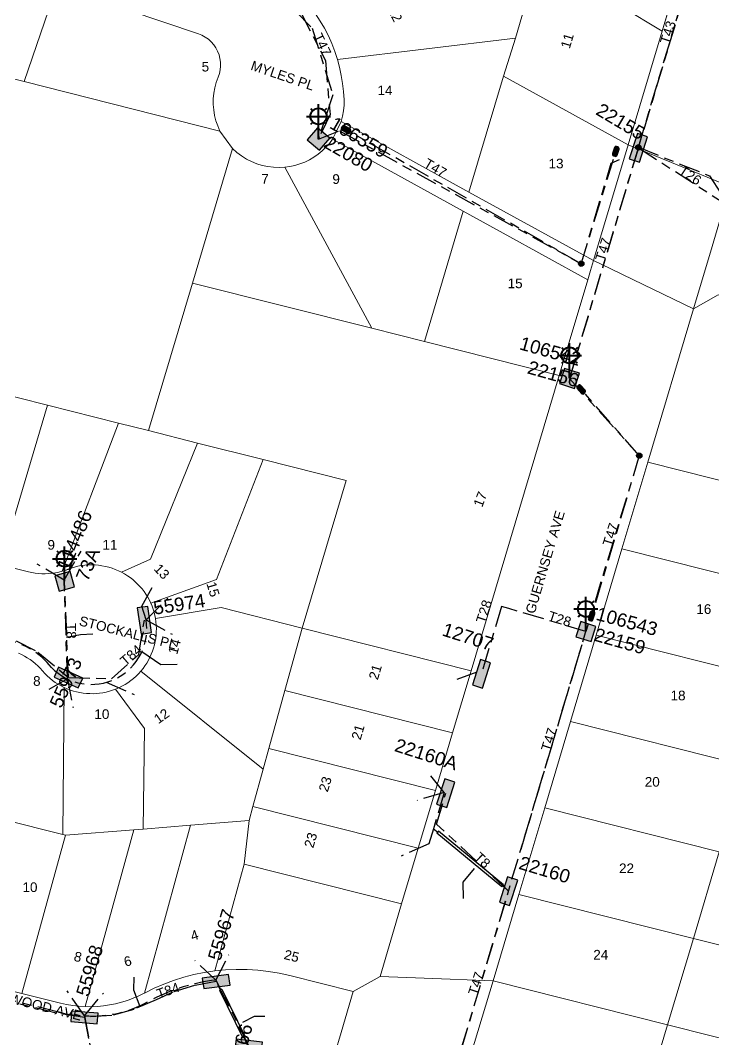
# Model space of a CAD drawing. Header units: metres. Extents: x 300457 to 302353, y 6232868 to 6234686.
# Drawn here: x 301853.6 to 301982.8, y 6233317.2 to 6233507.1 of the extents above; entities that cross this region are included whole.
import ezdxf
from ezdxf.enums import TextEntityAlignment as Align

# ---------------------------------------------------------------- set-up
doc = ezdxf.new("R2010")
doc.units = ezdxf.units.M
doc.linetypes.add('Cable Exist UG', pattern=[8.2, 4, -1.2, 1.8, -1.2])
doc.layers.get('0').update_dxf_attribs({"color": 6})
for name, color, linetype, lineweight in [('Cadastre Buildings_SP_EXT', 9, 'Continuous', 5), ('Cadastre Land Parcels_SP_EXT', 9, 'Continuous', 5), ('Cadastre Roads_SP_EXT', 9, 'Continuous', 5)]:
    doc.layers.add(name, color=color, linetype=linetype, lineweight=lineweight)
for name, color, linetype in [('Duct_SP_EXT', 7, 'Continuous'), ('Equip_SL_EXT', 7, 'Continuous'), ('Equip_SP_SL_EXT', 7, 'Continuous'), ('Mains_LV_EXT', 7, 'Continuous'), ('Mains_SL_EXT', 7, 'Continuous'), ('SupportsUG_SP_LV_EXT', 7, 'Continuous'), ('SupportsUG_SP_LV_SL_EXT', 7, 'Continuous'), ('Trench_SP_EXT', 7, 'Continuous')]:
    doc.layers.add(name, color=color, linetype=linetype)
doc.styles.add('COLUMN_LABEL', font='arial.ttf')
doc.styles.add('iecARIAL', font='arial.ttf', dxfattribs={"height": 2})
doc.styles.add('POLE_LABEL', font='arial.ttf')
doc.styles.get("Standard").update_dxf_attribs({"font": 'arial.ttf'})

# ---------------------------------------------------------------- blocks, each defined once
blk = doc.blocks.new('COLUMN_EXT')
blk.add_hatch(color=256).paths.add_polyline_path([(-1.49, 1.48), (-1.49, -1.49), (1.48, -1.49), (1.48, 1.48)])
blk.add_lwpolyline([(-1.49, -1.49), (1.48, -1.49), (1.48, 1.48), (-1.49, 1.48)], close=True)
for tag, height, style, flags, p in [('ASSET_NUM', 2.5, 'COLUMN_LABEL', 8, (2, 2)), ('STRUCTURE_PLANT_NUMBER', 0.2, 'POLE_LABEL', 9, (1.81, 0.03)), ('STREET_CODE', 0.2, 'COLUMN_LABEL', 9, (1.81, -0.2))]:
    blk.add_attdef(tag, text='', height=height, dxfattribs=dict(style=style, flags=flags)).set_placement(p, align=Align.MIDDLE_LEFT)
at = {"flags": 9}
for tag, p in [('COLUMN_TYPE', (1.81, -0.4)), ('OWNED_BY', (1.81, -0.6)), ('STATE', (1.81, -0.8)), ('USAGE', (1.81, -1)), ('STREETNAME', (1.81, -1.6)), ('SUBURB', (1.81, -1.8)), ('LEGEND', (1.81, -1.2)), ('LOCATION', (1.81, -1.4)), ('NOTES', (1.81, -2))]:
    blk.add_attdef(tag, text='', height=0.2, dxfattribs=at).set_placement(p, align=Align.MIDDLE_LEFT)
at = {"flags": 1}
blk.add_attdef('Z', (1.81, -2.35), '', height=0.2, dxfattribs=at)
blk = doc.blocks.new('PILLAR_EXT')
blk.add_hatch(color=256).paths.add_polyline_path([(-2.475, 0.99), (-2.475, -0.99), (2.475, -0.99), (2.475, 0.99)])
blk.add_lwpolyline([(-2.475, -0.99), (2.475, -0.99), (2.475, 0.99), (-2.475, 0.99)], close=True)
at = {"style": 'iecARIAL', "flags": 8}
blk.add_attdef('ASSET_NUM', (1.5, 3.5), '', height=2.5, dxfattribs=at)
for tag, p, flags in [('OWNED_BY', (0, -0.2), 9), ('STATE', (0, -0.4), 9), ('SUPPORT_TYPE', (0, -0.6), 9), ('STREETNAME', (0, -1.8), 9), ('SUBURB', (0, -2), 1), ('USAGE', (0, -0.8), 9), ('LEGEND', (0, -1), 9), ('LOCATION', (0, -1.2), 9), ('NOTES', (0, -1.4), 9), ('PARENT', (0, -1.6), 9)]:
    blk.add_attdef(tag, p, '', height=0.2, dxfattribs=dict(flags=flags))
blk = doc.blocks.new('SL_LANTERN_EXT')
at = {"lineweight": 40}
for p, q in [((0, 1.97), (0, 6.47)), ((-2.25, 4.22), (2.25, 4.22)), ((-1.46, 5.68), (-1.06, 5.28)), ((1.46, 5.68), (1.06, 5.28)), ((-1.46, 2.76), (-1.06, 3.16)), ((0, 0), (0, 2.72)), ((1.46, 2.76), (1.06, 3.16))]:
    blk.add_line(p, q, dxfattribs=at)
blk.add_circle((0, 4.22), 1.5, dxfattribs=at)
at = {"style": 'iecARIAL', "flags": 8}
blk.add_attdef('ASSET_NUM', (1.5, 1.5), '', height=2.5, dxfattribs=at)
for tag, p, height, flags in [('OPERATING_VOLTAGE', (0.98, -1.65), 0.2, 9), ('ORIENTATION', (0.98, -1.85), 0.2, 9), ('OWNED_BY', (0.98, -2.05), 0.2, 9), ('CONSTRUCTED_VOLTAGE', (0.98, -0.65), 0.2, 9), ('CONTROL_TYPE', (0.98, -0.85), 0.2, 9), ('LANTERN_PURPOSE', (0.98, -1.05), 0.2, 9), ('LANTERN_TYPE', (0.98, -1.25), 0.2, 9), ('NO_PHASES', (0.98, -1.45), 0.2, 9), ('LNUMBER', (2.18, -3.25), 2.5, 8), ('STATE', (0.98, -2.25), 0.2, 9), ('USAGE', (0.98, -2.45), 0.2, 9), ('CEXIST', (0.98, -2.65), 0.2, 9), ('CNEW', (0.98, -2.85), 0.2, 9), ('CNUMBER', (0.98, -3.05), 0.2, 9), ('CREMOVE', (0.98, -3.25), 0.2, 9), ('CREPLACE', (0.98, -3.45), 0.2, 9), ('LKINGHEIGHT', (0.98, -3.65), 0.2, 9), ('LBRACKET', (0.98, -3.85), 0.2, 9), ('LBRACKETVOCAB', (0.98, -4.05), 0.2, 9), ('LCATEGORY', (0.98, -4.25), 0.2, 9), ('LCHARGE1', (0.98, -4.45), 0.2, 9), ('LCHARGE1PERCENT', (0.98, -4.65), 0.2, 9), ('LCHARGE2', (0.98, -4.85), 0.2, 9), ('LCHARGE2PERCENT', (0.98, -5.05), 0.2, 9), ('LCHARGE3', (0.98, -5.25), 0.2, 9), ('LCHARGE3PERCENT', (0.98, -5.45), 0.2, 9), ('LEXIST', (0.98, -5.65), 0.2, 9), ('LLAMP', (0.98, -5.85), 0.2, 9), ('LLAMPVOCAB', (0.98, -6.05), 0.2, 9), ('LMAST', (0.98, -6.25), 0.2, 9), ('LMASTVOCAB', (0.98, -6.45), 0.2, 9), ('LNEW', (0.98, -6.65), 0.2, 9), ('LANTNUMBER', (0.98, -6.85), 0.2, 9), ('LOUTREACH', (0.98, -7.25), 0.2, 9), ('LOUTREACHVOCAB', (0.98, -7.45), 0.2, 9), ('LRATECODE', (0.98, -7.65), 0.2, 9), ('STREETNAME', (0.98, -9.25), 0.2, 9), ('SUBURB', (0.98, -9.45), 0.2, 1), ('LREMOVE', (0.98, -7.85), 0.2, 9), ('LREPLACE', (0.98, -8.05), 0.2, 9), ('LTYPE', (0.98, -8.25), 0.2, 9), ('LTYPEVOCAB', (0.98, -8.45), 0.2, 9), ('LEGEND', (0.98, -8.65), 0.2, 9), ('LOCATION', (0.98, -8.85), 0.2, 9), ('NOTES', (0.98, -9.05), 0.2, 9)]:
    blk.add_attdef(tag, p, '', height=height, dxfattribs=dict(flags=flags))
blk = doc.blocks.new('SL_STJ_EXT')
h = blk.add_hatch(color=256)
edge = h.paths.add_edge_path()
edge.add_ellipse((-0.59, 0.13), major_axis=(0.226, 0.226), ratio=1, start_angle=45, end_angle=135)
edge.add_line((-0.91, 0.13), (-0.91, -0.13))
edge.add_ellipse((-0.59, -0.13), major_axis=(0.226, 0.226), ratio=1, start_angle=135, end_angle=225)
edge.add_line((-0.59, -0.45), (0.59, -0.45))
edge.add_ellipse((0.59, -0.13), major_axis=(-0.226, 0.226), ratio=1, start_angle=135, end_angle=225)
edge.add_line((0.91, -0.13), (0.91, 0.13))
edge.add_ellipse((0.59, 0.13), major_axis=(-0.226, 0.226), ratio=1, start_angle=225, end_angle=315)
edge.add_line((0.59, 0.45), (-0.59, 0.45))
blk.add_lwpolyline([(-0.91, 0.13), (-0.91, -0.13, 0.414214), (-0.59, -0.45), (0.59, -0.45, 0.414214), (0.91, -0.13), (0.91, 0.13, 0.414214), (0.59, 0.45), (-0.59, 0.45, 0.414214)], format="xyb", close=True)
at = {"flags": 1}
blk.add_attdef('Z', (0, 0), '', height=0.2, dxfattribs=at)
at = {"flags": 9}
for tag, p in [('ORIENTATION', (0, 0)), ('USAGE', (0, -0.2)), ('LEGEND', (0, -0.4)), ('NOTES', (0, -0.6))]:
    blk.add_attdef(tag, text='', height=0.2, dxfattribs=at).set_placement(p, align=Align.MIDDLE_LEFT)
blk = doc.blocks.new('CONNECTOR_NODE_EXT')
h = blk.add_hatch(color=256)
edge = h.paths.add_edge_path()
edge.add_arc((0, 0), 0.5, 0, 360)
blk.add_circle((0, 0), 0.5)
at = {"flags": 1}
blk.add_attdef('Z', (0, 0), '', height=0.2, dxfattribs=at)
at = {"flags": 9}
for tag, p in [('CONNECTOR_TYPE', (0, 0)), ('CONSTRUCTED_VOLTAGE', (0, -0.2)), ('OPERATING_VOLTAGE', (0, -0.6)), ('ORIENTATION', (0, -0.8)), ('SUBTYPE', (0, -1)), ('NO_PHASES', (0, -0.4)), ('USAGE', (0, -1.2)), ('NOTES', (0, -1.4))]:
    blk.add_attdef(tag, text='', height=0.2, dxfattribs=at).set_placement(p, align=Align.MIDDLE_LEFT)

msp = doc.modelspace()

# ---------------------------------------------------------------- linework, layer by layer
at = {"layer": 'Cadastre Buildings_SP_EXT', "linetype": 'Continuous'}
msp.add_lwpolyline([(301877.47, 6233430.68), (301885.68, 6233458.17), (301893.17, 6233483.26), (301891.96, 6233484.85), (301890.79, 6233486.51), (301854.34, 6233495.71), (301825.51, 6233502.98), (301817.29, 6233475.44), (301809.09, 6233447.93), (301826.45, 6233443.55), (301836.93, 6233440.91), (301847.79, 6233438.17), (301858.65, 6233435.43), (301871.93, 6233432.08), (301877.47, 6233430.68)], close=True, dxfattribs=at)
at = {"layer": 'Cadastre Land Parcels_SP_EXT', "linetype": 'Continuous'}
for points in [[(301867.5, 6233570.21), (301847.59, 6233577.01), (301845.84, 6233571.17), (301861.72, 6233565.74), (301877.59, 6233560.31), (301893.72, 6233554.8), (301910.89, 6233542.68), (301934.19, 6233528.65), (301950.02, 6233519.12), (301950.32, 6233518.94), (301973.23, 6233505.14), (301975.03, 6233511.18), (301944.08, 6233529.81), (301938.48, 6233533.18), (301923.65, 6233542.11), (301914.22, 6233547.79), (301907.29, 6233552.68), (301896.52, 6233560.28), (301888.33, 6233563.08), (301867.5, 6233570.21)], [(301950.32, 6233518.94), (301950.02, 6233519.12), (301934.19, 6233528.65), (301907.73, 6233509.59), (301908.65, 6233508.32), (301909.51, 6233507), (301910.3, 6233505.65), (301911.02, 6233504.25), (301911.66, 6233502.81), (301912.23, 6233501.35), (301912.72, 6233499.85), (301945.92, 6233503.83), (301950.32, 6233518.94)], [(301860.4, 6233513.58), (301835.05, 6233522.18), (301830.54, 6233519.85), (301825.51, 6233502.98), (301854.34, 6233495.71), (301860.4, 6233513.58)], [(301973.23, 6233505.14), (301950.32, 6233518.94), (301945.92, 6233503.83), (301943.68, 6233496.73), (301966.9, 6233483.95), (301973.23, 6233505.14)], [(301890.79, 6233486.51), (301890.41, 6233487.46), (301890.07, 6233488.43), (301889.82, 6233489.43), (301889.65, 6233490.46), (301889.57, 6233491.48), (301889.58, 6233492.52), (301889.67, 6233493.55), (301889.86, 6233494.56), (301890.12, 6233495.56), (301890.48, 6233496.53), (301890.71, 6233497.21), (301890.86, 6233497.9), (301890.93, 6233498.61), (301890.91, 6233499.32), (301890.82, 6233500.02), (301890.64, 6233500.71), (301890.38, 6233501.37), (301890.05, 6233502), (301889.65, 6233502.59), (301889.18, 6233503.12), (301888.65, 6233503.6), (301888.07, 6233504.01), (301887.45, 6233504.36), (301886.79, 6233504.62), (301860.4, 6233513.58), (301854.34, 6233495.71), (301890.79, 6233486.51)], [(301943.68, 6233496.73), (301945.92, 6233503.83), (301912.72, 6233499.85), (301913.12, 6233498.38), (301913.44, 6233496.88), (301913.69, 6233495.38), (301913.86, 6233493.86), (301913.95, 6233492.33), (301913.95, 6233491.3), (301913.85, 6233490.27), (301913.67, 6233489.25), (301913.41, 6233488.26), (301937.24, 6233475.14), (301943.68, 6233496.73)], [(301966.9, 6233483.95), (301943.68, 6233496.73), (301937.24, 6233475.14), (301960.46, 6233462.37), (301966.9, 6233483.95)], [(301936.18, 6233471.57), (301911.81, 6233484.98), (301911.22, 6233484.2), (301910.58, 6233483.48), (301909.88, 6233482.8), (301909.14, 6233482.19), (301908.34, 6233481.63), (301907.5, 6233481.14), (301906.63, 6233480.72), (301905.72, 6233480.37), (301904.79, 6233480.09), (301903.85, 6233479.89), (301902.88, 6233479.76), (301919.11, 6233449.77), (301928.93, 6233447.3), (301936.18, 6233471.57)], [(301902.88, 6233479.76), (301901.83, 6233479.71), (301900.77, 6233479.75), (301899.73, 6233479.88), (301898.69, 6233480.1), (301897.69, 6233480.41), (301896.71, 6233480.81), (301895.77, 6233481.29), (301894.84, 6233481.87), (301893.97, 6233482.53), (301893.17, 6233483.26), (301885.68, 6233458.17), (301919.11, 6233449.77), (301902.88, 6233479.76)], [(301959.39, 6233458.79), (301943.64, 6233467.46), (301936.18, 6233471.57), (301928.93, 6233447.3), (301954.07, 6233440.96), (301959.39, 6233458.79)], [(301945.86, 6233413.45), (301954.07, 6233440.96), (301928.93, 6233447.3), (301919.11, 6233449.77), (301885.68, 6233458.17), (301877.47, 6233430.68), (301886.64, 6233428.37), (301898.84, 6233425.33), (301914.37, 6233421.4), (301906.14, 6233393.89), (301937.65, 6233385.94), (301945.86, 6233413.45)], [(301994.33, 6233453.26), (301983.68, 6233455.96), (301979.08, 6233453.35), (301970.56, 6233424.78), (301989.05, 6233420.12), (301994.33, 6233453.26)], [(301858.65, 6233435.43), (301847.79, 6233438.17), (301838.97, 6233408.43), (301849.83, 6233405.7), (301858.65, 6233435.43)], [(301871.93, 6233432.08), (301858.65, 6233435.43), (301849.83, 6233405.7), (301855.14, 6233404.36), (301855.75, 6233404.22), (301856.38, 6233404.12), (301857, 6233404.05), (301857.63, 6233404.01), (301858.26, 6233404), (301858.9, 6233404.03), (301859.52, 6233404.09), (301860.15, 6233404.18), (301860.77, 6233404.31), (301861.38, 6233404.47), (301871.93, 6233432.08)], [(301877.47, 6233430.68), (301871.93, 6233432.08), (301861.38, 6233404.47), (301861.93, 6233404.64), (301862.47, 6233404.84), (301863.07, 6233405.06), (301863.69, 6233405.24), (301864.32, 6233405.4), (301864.96, 6233405.52), (301865.6, 6233405.6), (301866.24, 6233405.66), (301866.89, 6233405.67), (301867.54, 6233405.65), (301868.18, 6233405.6), (301868.82, 6233405.51), (301869.46, 6233405.39), (301870.08, 6233405.23), (301870.7, 6233405.04), (301871.31, 6233404.82), (301871.9, 6233404.57), (301872.48, 6233404.28), (301877.84, 6233406.7), (301886.64, 6233428.37), (301877.47, 6233430.68)], [(301898.84, 6233425.33), (301886.64, 6233428.37), (301877.84, 6233406.7), (301872.48, 6233404.28), (301873.03, 6233403.98), (301873.55, 6233403.65), (301874.06, 6233403.3), (301874.55, 6233402.92), (301875.01, 6233402.52), (301875.46, 6233402.1), (301875.89, 6233401.65), (301876.29, 6233401.18), (301876.67, 6233400.69), (301877.02, 6233400.18), (301877.35, 6233399.66), (301877.65, 6233399.12), (301877.92, 6233398.56), (301890.16, 6233402.96), (301898.84, 6233425.33)], [(301914.37, 6233421.4), (301898.84, 6233425.33), (301890.16, 6233402.96), (301877.92, 6233398.56), (301878.15, 6233398), (301878.36, 6233397.43), (301878.53, 6233396.85), (301878.68, 6233396.26), (301878.79, 6233395.66), (301891.01, 6233397.72), (301906.14, 6233393.89), (301914.37, 6233421.4)], [(302003.08, 6233416.59), (301989.05, 6233420.12), (301970.56, 6233424.78), (301965.76, 6233408.67), (301998.28, 6233400.48), (302003.08, 6233416.59)], [(301998.28, 6233400.48), (301965.76, 6233408.67), (301960.96, 6233392.57), (301993.48, 6233384.38), (301998.28, 6233400.48)], [(301906.14, 6233393.89), (301891.01, 6233397.72), (301878.79, 6233395.66), (301878.88, 6233395.05), (301878.94, 6233394.44), (301878.96, 6233393.82), (301878.95, 6233393.2), (301878.91, 6233392.59), (301878.84, 6233391.97), (301878.74, 6233391.37), (301878.6, 6233390.76), (301878.44, 6233390.17), (301878.24, 6233389.58), (301878.02, 6233389.01), (301877.76, 6233388.44), (301877.48, 6233387.89), (301877.17, 6233387.36), (301876.83, 6233386.84), (301876.47, 6233386.34), (301876.08, 6233385.87), (301898.88, 6233367.62), (301899.93, 6233371.42), (301902.93, 6233382.26), (301906.14, 6233393.89)], [(301937.65, 6233385.94), (301906.14, 6233393.89), (301902.93, 6233382.26), (301934.19, 6233374.37), (301937.65, 6233385.94)], [(301993.48, 6233384.38), (301960.96, 6233392.57), (301956.16, 6233376.47), (301988.67, 6233368.28), (301993.48, 6233384.38)], [(301898.88, 6233367.62), (301876.08, 6233385.87), (301875.64, 6233385.39), (301875.18, 6233384.93), (301874.7, 6233384.5), (301874.19, 6233384.09), (301873.66, 6233383.71), (301873.12, 6233383.36), (301872.55, 6233383.05), (301871.97, 6233382.76), (301871.37, 6233382.51), (301876.74, 6233375.16), (301876.5, 6233356.42), (301885.34, 6233357.14), (301896.24, 6233358.05), (301896.95, 6233360.62), (301898.88, 6233367.62)], [(301871.37, 6233382.51), (301870.79, 6233382.29), (301870.2, 6233382.11), (301869.6, 6233381.96), (301869, 6233381.84), (301868.39, 6233381.75), (301867.77, 6233381.69), (301867.16, 6233381.66), (301866.54, 6233381.67), (301865.92, 6233381.7), (301865.31, 6233381.77), (301864.7, 6233381.87), (301864.1, 6233382), (301863.5, 6233382.16), (301862.91, 6233382.35), (301862.33, 6233382.56), (301861.77, 6233382.81), (301861.52, 6233355.44), (301861.99, 6233355.32), (301874.78, 6233356.27), (301876.5, 6233356.42), (301876.74, 6233375.16), (301871.37, 6233382.51)], [(301934.19, 6233374.37), (301902.93, 6233382.26), (301899.93, 6233371.42), (301930.98, 6233363.6), (301934.19, 6233374.37)], [(301988.67, 6233368.28), (301956.16, 6233376.47), (301951.35, 6233360.37), (301983.87, 6233352.18), (301988.67, 6233368.28)], [(301930.98, 6233363.6), (301899.93, 6233371.42), (301898.88, 6233367.62), (301896.95, 6233360.62), (301927.77, 6233352.85), (301930.98, 6233363.6)], [(301924.68, 6233342.5), (301927.77, 6233352.85), (301896.95, 6233360.62), (301896.24, 6233358.05), (301895.31, 6233349.9), (301924.68, 6233342.5)], [(301983.87, 6233352.18), (301951.35, 6233360.37), (301946.55, 6233344.27), (301979.07, 6233336.07), (301983.87, 6233352.18)], [(301861.52, 6233355.44), (301850.39, 6233358.21), (301842.25, 6233328.73), (301853.85, 6233325.8), (301861.99, 6233355.32), (301861.52, 6233355.44)], [(301876.76, 6233325.89), (301885.34, 6233357.14), (301876.5, 6233356.42), (301874.78, 6233356.27), (301865.69, 6233323.35), (301866.83, 6233323.34), (301867.97, 6233323.39), (301869.11, 6233323.49), (301870.24, 6233323.66), (301871.36, 6233323.89), (301872.47, 6233324.17), (301873.56, 6233324.51), (301874.63, 6233324.91), (301875.67, 6233325.36), (301876.7, 6233325.86), (301876.76, 6233325.89)], [(301895.31, 6233349.9), (301896.24, 6233358.05), (301885.34, 6233357.14), (301876.76, 6233325.89), (301878.52, 6233326.77), (301880.33, 6233327.56), (301882.17, 6233328.25), (301884.05, 6233328.84), (301885.96, 6233329.33), (301887.89, 6233329.73), (301889.83, 6233330.02), (301895.31, 6233349.9)], [(301865.69, 6233323.35), (301874.78, 6233356.27), (301861.99, 6233355.32), (301853.85, 6233325.8), (301861.08, 6233323.99), (301862.22, 6233323.74), (301863.37, 6233323.55), (301864.53, 6233323.42), (301865.69, 6233323.35)], [(302016.39, 6233343.98), (301983.87, 6233352.18), (301979.07, 6233336.07), (302011.58, 6233327.88), (302016.39, 6233343.98)], [(301924.68, 6233342.5), (301895.31, 6233349.9), (301889.83, 6233330.02), (301891.84, 6233330.22), (301893.85, 6233330.3), (301895.87, 6233330.28), (301897.88, 6233330.16), (301899.88, 6233329.92), (301901.87, 6233329.58), (301903.83, 6233329.14), (301915.65, 6233326.14), (301920.67, 6233328.99), (301924.68, 6233342.5)], [(301979.07, 6233336.07), (301946.55, 6233344.27), (301941.74, 6233328.17), (301974.26, 6233319.98), (301979.07, 6233336.07)], [(302011.58, 6233327.88), (301979.07, 6233336.07), (301974.26, 6233319.98), (302006.78, 6233311.77), (302011.58, 6233327.88)], [(301974.26, 6233319.98), (301941.74, 6233328.17), (301936.87, 6233311.93), (301953.42, 6233307.85), (301969.45, 6233303.88), (301974.26, 6233319.98)], [(302006.78, 6233311.77), (301974.26, 6233319.98), (301969.45, 6233303.88), (301973.37, 6233302.91), (302001.98, 6233295.69), (302006.78, 6233311.77)]]:
    msp.add_lwpolyline(points, close=True, dxfattribs=at)
msp.add_lwpolyline([(301850.39, 6233358.21), (301861.52, 6233355.44), (301861.77, 6233382.81), (301861.77, 6233382.81), (301861.19, 6233383.1), (301860.64, 6233383.42), (301860.1, 6233383.77), (301859.57, 6233384.15), (301859.07, 6233384.56), (301858.59, 6233384.99), (301858.14, 6233385.44), (301857.3, 6233386.39), (301856.86, 6233386.83), (301856.4, 6233387.25), (301855.92, 6233387.65), (301855.42, 6233388.02), (301854.9, 6233388.36), (301854.36, 6233388.67), (301853.81, 6233388.96), (301853.24, 6233389.22)], dxfattribs=at)
at = {"layer": 'Cadastre Roads_SP_EXT', "linetype": 'Continuous'}
for points in [[(301860.4, 6233513.58), (301886.79, 6233504.62), (301887.45, 6233504.36), (301888.07, 6233504.01), (301888.65, 6233503.6), (301889.18, 6233503.12), (301889.65, 6233502.59), (301890.05, 6233502), (301890.38, 6233501.37), (301890.64, 6233500.71), (301890.82, 6233500.02), (301890.91, 6233499.32), (301890.93, 6233498.61), (301890.86, 6233497.9), (301890.71, 6233497.21), (301890.48, 6233496.53), (301890.12, 6233495.56), (301889.86, 6233494.56), (301889.67, 6233493.55), (301889.58, 6233492.52), (301889.57, 6233491.48), (301889.65, 6233490.46), (301889.82, 6233489.43), (301890.07, 6233488.43), (301890.41, 6233487.46), (301890.79, 6233486.51), (301891.96, 6233484.85), (301893.17, 6233483.26), (301893.97, 6233482.53), (301894.84, 6233481.87), (301895.77, 6233481.29), (301896.71, 6233480.81), (301897.69, 6233480.41), (301898.69, 6233480.1), (301899.73, 6233479.88), (301900.77, 6233479.75), (301901.83, 6233479.71), (301902.88, 6233479.76), (301903.85, 6233479.89), (301904.79, 6233480.09), (301905.72, 6233480.37), (301906.63, 6233480.72), (301907.5, 6233481.14), (301908.34, 6233481.63), (301909.14, 6233482.19), (301909.88, 6233482.8), (301910.58, 6233483.48), (301911.22, 6233484.2), (301911.81, 6233484.98), (301912.61, 6233486.62), (301913.41, 6233488.26), (301913.67, 6233489.25), (301913.85, 6233490.27), (301913.95, 6233491.3), (301913.95, 6233492.33), (301913.86, 6233493.86), (301913.69, 6233495.38), (301913.44, 6233496.88), (301913.12, 6233498.38), (301912.72, 6233499.85), (301912.23, 6233501.35), (301911.66, 6233502.81), (301911.02, 6233504.25), (301910.3, 6233505.65), (301909.51, 6233507), (301908.65, 6233508.32)], [(301975.03, 6233511.17), (301973.23, 6233505.14), (301966.9, 6233483.95), (301974.98, 6233480.63), (301985.89, 6233476.15), (301991.78, 6233495.65), (301994.82, 6233505.72), (301995.71, 6233508.54)], [(301853.24, 6233389.22), (301853.81, 6233388.96), (301854.36, 6233388.67), (301854.9, 6233388.36), (301855.42, 6233388.02), (301855.92, 6233387.65), (301856.4, 6233387.25), (301856.86, 6233386.83), (301857.3, 6233386.39), (301858.14, 6233385.44), (301858.59, 6233384.99), (301859.07, 6233384.56), (301859.57, 6233384.15), (301860.1, 6233383.77), (301860.64, 6233383.42), (301861.19, 6233383.1), (301861.77, 6233382.81), (301862.33, 6233382.56), (301862.91, 6233382.35), (301863.5, 6233382.16), (301864.1, 6233382), (301864.7, 6233381.87), (301865.31, 6233381.77), (301865.92, 6233381.7), (301866.54, 6233381.67), (301867.16, 6233381.66), (301867.77, 6233381.69), (301868.39, 6233381.75), (301869, 6233381.84), (301869.6, 6233381.96), (301870.2, 6233382.11), (301870.79, 6233382.29), (301871.37, 6233382.51), (301871.97, 6233382.76), (301872.55, 6233383.05), (301873.12, 6233383.36), (301873.66, 6233383.71), (301874.19, 6233384.09), (301874.7, 6233384.5), (301875.18, 6233384.93), (301875.64, 6233385.39), (301876.08, 6233385.87), (301876.47, 6233386.34), (301876.83, 6233386.84), (301877.17, 6233387.36), (301877.48, 6233387.89), (301877.76, 6233388.44), (301878.02, 6233389.01), (301878.24, 6233389.58), (301878.44, 6233390.17), (301878.6, 6233390.76), (301878.74, 6233391.37), (301878.84, 6233391.97), (301878.91, 6233392.59), (301878.95, 6233393.2), (301878.96, 6233393.82), (301878.94, 6233394.44), (301878.88, 6233395.05), (301878.79, 6233395.66), (301878.68, 6233396.26), (301878.53, 6233396.85), (301878.36, 6233397.43), (301878.15, 6233398), (301877.92, 6233398.56), (301877.65, 6233399.12), (301877.35, 6233399.66), (301877.02, 6233400.18), (301876.67, 6233400.69), (301876.29, 6233401.18), (301875.89, 6233401.65), (301875.46, 6233402.1), (301875.01, 6233402.52), (301874.55, 6233402.92), (301874.06, 6233403.3), (301873.55, 6233403.65), (301873.03, 6233403.98), (301872.48, 6233404.28), (301871.9, 6233404.57), (301871.31, 6233404.82), (301870.7, 6233405.04), (301870.08, 6233405.23), (301869.46, 6233405.39), (301868.82, 6233405.51), (301868.18, 6233405.6), (301867.54, 6233405.65), (301866.89, 6233405.67), (301866.24, 6233405.66), (301865.6, 6233405.6), (301864.96, 6233405.52), (301864.32, 6233405.4), (301863.69, 6233405.24), (301863.07, 6233405.06), (301862.47, 6233404.83), (301861.93, 6233404.64), (301861.38, 6233404.47), (301860.77, 6233404.31), (301860.15, 6233404.18), (301859.52, 6233404.09), (301858.9, 6233404.03), (301858.26, 6233404), (301857.63, 6233404.01), (301857, 6233404.05), (301856.38, 6233404.12), (301855.75, 6233404.22), (301855.14, 6233404.36), (301849.83, 6233405.7)], [(301911.05, 6233310.61), (301913.4, 6233318.53), (301915.65, 6233326.14), (301903.83, 6233329.14), (301901.87, 6233329.58), (301899.88, 6233329.92), (301897.88, 6233330.16), (301895.87, 6233330.28), (301893.85, 6233330.3), (301891.84, 6233330.22), (301889.83, 6233330.02), (301887.89, 6233329.73), (301885.96, 6233329.33), (301884.05, 6233328.84), (301882.17, 6233328.25), (301880.33, 6233327.56), (301878.52, 6233326.77), (301876.76, 6233325.89), (301876.7, 6233325.86), (301875.67, 6233325.36), (301874.63, 6233324.91), (301873.56, 6233324.51), (301872.47, 6233324.17), (301871.36, 6233323.89), (301870.24, 6233323.66), (301869.11, 6233323.49), (301867.97, 6233323.39), (301866.83, 6233323.34), (301865.69, 6233323.35), (301864.53, 6233323.42), (301863.37, 6233323.55), (301862.22, 6233323.74), (301861.08, 6233323.99), (301853.85, 6233325.8), (301842.25, 6233328.73)]]:
    msp.add_lwpolyline(points, dxfattribs=at)
for points in [[(301937.24, 6233475.14), (301913.41, 6233488.26), (301912.61, 6233486.62), (301911.81, 6233484.98), (301936.18, 6233471.57), (301943.64, 6233467.46), (301959.39, 6233458.79), (301959.91, 6233460.53), (301960.46, 6233462.37), (301937.24, 6233475.14)], [(302044.6, 6233457.6), (301988.39, 6233471.73), (301985.89, 6233476.15), (301982.56, 6233464.98), (301979.08, 6233453.35), (301983.68, 6233455.96), (301994.33, 6233453.26), (302012.65, 6233448.67), (302030.95, 6233444.06), (302041.62, 6233441.37), (302043.13, 6233449.55), (302044.6, 6233457.6)], [(301979.08, 6233453.35), (301969.69, 6233457.9), (301961.88, 6233461.68), (301960.46, 6233462.37), (301959.91, 6233460.53), (301959.39, 6233458.79), (301954.07, 6233440.96), (301945.86, 6233413.45), (301937.65, 6233385.94), (301934.19, 6233374.37), (301930.98, 6233363.6), (301927.77, 6233352.85), (301924.68, 6233342.5), (301920.67, 6233328.99), (301928.87, 6233328.67), (301941.74, 6233328.17), (301946.55, 6233344.27), (301951.35, 6233360.37), (301956.16, 6233376.47), (301960.96, 6233392.57), (301965.76, 6233408.67), (301970.56, 6233424.78), (301979.08, 6233453.35)]]:
    msp.add_lwpolyline(points, close=True, dxfattribs=at)
at = {"layer": 'Duct_SP_EXT'}
for p, q in [((301931.26, 6233355.65), (301931.41, 6233355.84)), ((301943.38, 6233345.66), (301931.26, 6233355.65)), ((301931.57, 6233356.02), (301931.41, 6233355.84)), ((301943.69, 6233346.03), (301931.57, 6233356.02)), ((301943.38, 6233345.66), (301943.53, 6233345.84)), ((301943.69, 6233346.03), (301943.53, 6233345.84)), ((301890.76, 6233326.4), (301890.97, 6233326.5)), ((301891.19, 6233326.61), (301890.97, 6233326.5)), ((301891.19, 6233326.61), (301895.52, 6233317.73)), ((301890.76, 6233326.4), (301895.08, 6233317.52)), ((301895.08, 6233317.52), (301895.3, 6233317.63)), ((301895.52, 6233317.73), (301895.3, 6233317.63))]:
    msp.add_line(p, q, dxfattribs=at)
at = {"layer": 'Duct_SP_EXT', "linetype": 'Continuous'}
for points in [[(301867.14, 6233392.75), (301864.84, 6233392.6), (301862.18, 6233392.15)], [(301882.81, 6233387.12), (301879.81, 6233387.02), (301876.23, 6233389.45)], [(301936.23, 6233343.52), (301936.17, 6233346.55), (301938.27, 6233349.09)], [(301874.78, 6233328.85), (301874.7, 6233326.45), (301875.86, 6233323.37)], [(301899.16, 6233321.52), (301897.19, 6233321.49), (301895.02, 6233320.42)]]:
    msp.add_lwpolyline(points, dxfattribs=at)
at = {"layer": 'Mains_LV_EXT', "linetype": 'Cable Exist UG'}
for points in [[(301883.29, 6233521.26), (301897.51, 6233515.93), (301905.82, 6233508.74), (301910.46, 6233499.62), (301911.34, 6233489.57), (301909.19, 6233485.02)], [(301980.33, 6233522.03), (301969.61, 6233486.04)], [(301909.19, 6233485.02), (301913.13, 6233486.57), (301958.17, 6233461.79), (301963.76, 6233480.53), (301965.3, 6233481.21)], [(301968.82, 6233483.39), (301969.61, 6233486.04)], [(301968.82, 6233483.39), (301955.98, 6233440.4)], [(301968.82, 6233483.39), (301985.62, 6233472.56)], [(301955.98, 6233440.4), (301968.98, 6233426.02), (301959.04, 6233393.24)], [(301862.56, 6233384.66), (301861.86, 6233402.6)], [(301944.64, 6233397.53), (301943.29, 6233397.93), (301939.57, 6233385.38)], [(301959.04, 6233393.24), (301944.64, 6233397.53)], [(301837.1, 6233395.51), (301852.82, 6233391.51), (301856.88, 6233389.43), (301862.56, 6233384.66)], [(301862.56, 6233384.66), (301870.62, 6233384.45), (301875.67, 6233388.99), (301876.73, 6233395.34)], [(301946.95, 6233352.7), (301959.04, 6233393.24)], [(301944.63, 6233344.85), (301931.19, 6233357.38), (301932.91, 6233363.13)], [(301933.53, 6233307.79), (301944.63, 6233344.85)], [(301865.55, 6233321.34), (301860.31, 6233322.12), (301830.86, 6233329.54)], [(301890.11, 6233328.01), (301886.05, 6233327.27), (301882.05, 6233326.05), (301878.94, 6233324.62), (301874.76, 6233322.82), (301870.65, 6233321.7), (301865.55, 6233321.34)], [(301892.29, 6233323.88), (301890.11, 6233328.01)], [(301896.18, 6233316.04), (301892.29, 6233323.88)], [(301865.55, 6233321.34), (301867.95, 6233309.16)]]:
    msp.add_lwpolyline(points, dxfattribs=at)
at = {"layer": 'Mains_SL_EXT', "linetype": 'Cable Exist UG'}
for points in [[(301883.29, 6233521.26), (301899.25, 6233514.66), (301908.02, 6233505.7), (301911.86, 6233493.25), (301909.19, 6233485.02)], [(301968.82, 6233483.47), (301980.33, 6233522.03)], [(301958.17, 6233461.79), (301914.33, 6233486.78)], [(301968.82, 6233483.47), (301955.98, 6233440.48)], [(301958.17, 6233461.79), (301964.6, 6233482.71)], [(301968.82, 6233483.47), (301982.08, 6233478.16), (301985.64, 6233472.61)], [(301968.98, 6233426.02), (301958.15, 6233438.36)], [(301968.98, 6233426.02), (301960.1, 6233396.13)], [(301933.53, 6233307.79), (301959.04, 6233393.24)]]:
    msp.add_lwpolyline(points, dxfattribs=at)
at = {"layer": 'Trench_SP_EXT', "linetype": 'Cable Exist UG'}
for points in [[(301861.77, 6233402.82), (301864.94, 6233408.25)], [(301862.42, 6233384.4), (301861.77, 6233402.82), (301856.72, 6233405.8)], [(301877.03, 6233395.41), (301876.22, 6233397.99), (301878.64, 6233402.28)], [(301877.03, 6233395.41), (301881.11, 6233399.44)], [(301877.03, 6233395.41), (301881.9, 6233392.73)], [(301938.72, 6233385.68), (301934.29, 6233384.04)], [(301862.42, 6233384.4), (301857.97, 6233381.89)], [(301862.42, 6233384.4), (301863.42, 6233379.11)], [(301869.59, 6233383.78), (301874.83, 6233381.53)], [(301932.62, 6233363.22), (301929.48, 6233367.24)], [(301932.62, 6233363.22), (301927.55, 6233361.79)], [(301932.62, 6233363.22), (301931.08, 6233358.04), (301930.62, 6233356.49)], [(301930.62, 6233356.49), (301929.75, 6233353.67), (301924.62, 6233351.4)], [(301930.62, 6233356.49), (301931.41, 6233355.84)], [(301944.63, 6233344.94), (301943.53, 6233345.84)], [(301860.73, 6233322.31), (301805.86, 6233336.17)], [(301890.07, 6233328.31), (301892.47, 6233333.01)], [(301890.02, 6233328.31), (301886.13, 6233331.94)], [(301890.02, 6233328.31), (301890.97, 6233326.5)], [(301865.57, 6233321.65), (301862.32, 6233326.32)], [(301865.57, 6233321.65), (301869.09, 6233325.89)], [(301865.57, 6233321.65), (301867.96, 6233308.86)], [(301896.15, 6233315.73), (301895.3, 6233317.63)]]:
    msp.add_lwpolyline(points, dxfattribs=at)
for points in [[(301859.39, 6233386.57, 0.736584), (301877.03, 6233395.41)], [(301851.32, 6233391.6, -0.176105), (301859.39, 6233386.57)], [(301890.03, 6233328.3, 0.085774), (301878.21, 6233324.72)], [(301878.21, 6233324.72, -0.154358), (301865.57, 6233321.65)], [(301865.57, 6233321.65, -0.051215), (301860.73, 6233322.31)]]:
    msp.add_lwpolyline(points, format="xyb", dxfattribs=at)

# ---------------------------------------------------------------- block references
at = {"layer": 'Equip_SL_EXT'}
for p, rotation in [((301914.33, 6233486.78), 149.1131523141515), ((301964.6, 6233482.71), 71.81589422692392), ((301958.15, 6233438.36), 130.0784939574062), ((301960.1, 6233396.13), 252.2866628858583)]:
    msp.add_blockref('SL_STJ_EXT', p, dxfattribs=dict(at, rotation=rotation))
for p in [(301968.82, 6233483.47), (301958.17, 6233461.79), (301968.98, 6233426.02)]:
    msp.add_blockref('CONNECTOR_NODE_EXT', p, dxfattribs=at)
at = {"layer": 'Equip_SP_SL_EXT'}
ref = msp.add_blockref('SL_LANTERN_EXT', (301909.19, 6233485.02), dxfattribs=at)
ref.add_attrib('ASSET_NUM', '106359', dxfattribs={"layer": '0', "height": 2.5, "rotation": 330.0477, "style": 'iecARIAL'}).set_placement((301910.69, 6233486.52), align=Align.BOTTOM_LEFT)
ref = msp.add_blockref('SL_LANTERN_EXT', (301955.98, 6233440.48), dxfattribs=at)
ref.add_attrib('ASSET_NUM', '106542', dxfattribs={"layer": '0', "height": 2.5, "rotation": 344.2528, "style": 'iecARIAL'}).set_placement((301957.48, 6233441.98), align=Align.BOTTOM_RIGHT)
ref = msp.add_blockref('SL_LANTERN_EXT', (301861.86, 6233402.6), dxfattribs=at)
ref.add_attrib('ASSET_NUM', '114486', dxfattribs={"layer": '0', "height": 2.5, "rotation": 67.7758, "style": 'iecARIAL'}).set_placement((301863.36, 6233404.1), align=Align.BOTTOM_LEFT)
ref = msp.add_blockref('SL_LANTERN_EXT', (301959.04, 6233393.24), dxfattribs=at)
ref.add_attrib('ASSET_NUM', '106543', dxfattribs={"layer": '0', "height": 2.5, "rotation": 344.7309, "style": 'iecARIAL'}).set_placement((301960.54, 6233394.74), align=Align.BOTTOM_LEFT)
at = {"layer": 'SupportsUG_SP_LV_EXT'}
ref = msp.add_blockref('PILLAR_EXT', (301968.82, 6233483.39), dxfattribs=dict(at, rotation=252.219835998896))
ref.add_attrib('ASSET_NUM', '22155', dxfattribs={"layer": '0', "height": 2.5, "rotation": 329.2508, "style": 'iecARIAL'}).set_placement((301970.32, 6233486.89), align=Align.TOP_RIGHT)
ref = msp.add_blockref('PILLAR_EXT', (301876.73, 6233395.34), dxfattribs=dict(at, rotation=98.60283011768985))
ref.add_attrib('ASSET_NUM', '55974', dxfattribs={"layer": '0', "height": 2.5, "rotation": 8.7111, "style": 'iecARIAL'}).set_placement((301878.23, 6233398.84), align=Align.TOP_LEFT)
ref = msp.add_blockref('PILLAR_EXT', (301939.57, 6233385.38), dxfattribs=dict(at, rotation=252.2280392993911))
ref.add_attrib('ASSET_NUM', '12707', dxfattribs={"layer": '0', "height": 2.5, "rotation": 342.2644, "style": 'iecARIAL'}).set_placement((301941.07, 6233388.88), align=Align.BOTTOM_RIGHT)
ref = msp.add_blockref('PILLAR_EXT', (301862.56, 6233384.66), dxfattribs=dict(at, rotation=335.8378786726517))
ref.add_attrib('ASSET_NUM', '55973', dxfattribs={"layer": '0', "height": 2.5, "rotation": 65.8741, "style": 'iecARIAL'}).set_placement((301864.06, 6233388.16), align=Align.MIDDLE_RIGHT)
ref = msp.add_blockref('PILLAR_EXT', (301932.91, 6233363.13), dxfattribs=dict(at, rotation=252.2281393396413))
ref.add_attrib('ASSET_NUM', '22160A', dxfattribs={"layer": '0', "height": 2.5, "rotation": 342.2644, "style": 'iecARIAL'}).set_placement((301934.41, 6233366.63), align=Align.BOTTOM_RIGHT)
ref = msp.add_blockref('PILLAR_EXT', (301944.63, 6233344.85), dxfattribs=dict(at, rotation=72.2980882316513))
ref.add_attrib('ASSET_NUM', '22160', dxfattribs={"layer": '0', "height": 2.5, "rotation": 343.2626, "style": 'iecARIAL'}).set_placement((301946.13, 6233348.35), align=Align.BOTTOM_LEFT)
ref = msp.add_blockref('PILLAR_EXT', (301890.11, 6233328.01), dxfattribs=dict(at, rotation=187.3337298855568))
ref.add_attrib('ASSET_NUM', '55967', dxfattribs={"layer": '0', "height": 2.5, "rotation": 73.4755, "style": 'iecARIAL'}).set_placement((301891.61, 6233331.51), align=Align.BOTTOM_LEFT)
ref = msp.add_blockref('PILLAR_EXT', (301865.55, 6233321.34), dxfattribs=dict(at, rotation=175.2754783988698))
ref.add_attrib('ASSET_NUM', '55968', dxfattribs={"layer": '0', "height": 2.5, "rotation": 73.4755, "style": 'iecARIAL'}).set_placement((301867.05, 6233324.84), align=Align.BOTTOM_LEFT)
ref = msp.add_blockref('PILLAR_EXT', (301896.18, 6233316.04), dxfattribs=dict(at, rotation=353.3143100962774))
ref.add_attrib('ASSET_NUM', '55966', dxfattribs={"layer": '0', "height": 2.5, "rotation": 74.8901, "style": 'iecARIAL'}).set_placement((301897.68, 6233319.54), align=Align.BOTTOM_RIGHT)
at = {"layer": 'SupportsUG_SP_LV_SL_EXT'}
ref = msp.add_blockref('COLUMN_EXT', (301909.19, 6233485.02), dxfattribs=dict(at, rotation=49.68298932942901))
ref.add_attrib('ASSET_NUM', '22080', dxfattribs={"layer": '0', "height": 2.5, "rotation": 330.0477, "style": 'COLUMN_LABEL'}).set_placement((301911.19, 6233485.77), align=Align.TOP_LEFT)
ref = msp.add_blockref('COLUMN_EXT', (301955.98, 6233440.4), dxfattribs=dict(at, rotation=252.209631893402))
ref.add_attrib('ASSET_NUM', '22156', dxfattribs={"layer": '0', "height": 2.5, "rotation": 344.2559, "style": 'COLUMN_LABEL'}).set_placement((301957.98, 6233441.15), align=Align.TOP_RIGHT)
ref = msp.add_blockref('COLUMN_EXT', (301861.86, 6233402.6), dxfattribs=dict(at, rotation=195.1595785178854))
ref.add_attrib('ASSET_NUM', '73A', dxfattribs={"layer": '0', "height": 2.5, "rotation": 67.9871, "style": 'COLUMN_LABEL'}).set_placement((301863.86, 6233403.35), align=Align.TOP_LEFT)
ref = msp.add_blockref('COLUMN_EXT', (301959.04, 6233393.24), dxfattribs=dict(at, rotation=72.30409064664781))
ref.add_attrib('ASSET_NUM', '22159', dxfattribs={"layer": '0', "height": 2.5, "rotation": 344.2683, "style": 'COLUMN_LABEL'}).set_placement((301961.04, 6233393.99), align=Align.TOP_LEFT)

# ---------------------------------------------------------------- texts
at = {"layer": 'Cadastre Land Parcels_SP_EXT'}
for s, rotation, p in [('12', 297.1391, (301922.02, 6233509.11)), ('11', 73.3776, (301956.01, 6233501.72)), ('17', 68.8952, (301939.68, 6233416.26)), ('13', 313.1021, (301878.36, 6233404.84)), ('15', 286.8343, (301888.27, 6233402.19)), ('14', 74.5375, (301882.83, 6233388.84)), ('21', 73.3909, (301920.23, 6233384.11)), ('10', 359.6629, (301867.4, 6233376.97)), ('12', 35.513, (301879.32, 6233375.95)), ('21', 73.3906, (301917.01, 6233372.91)), ('23', 73.3965, (301910.9, 6233363.22)), ('23', 73.3964, (301908.19, 6233352.78)), ('4', 17.4237, (301885.67, 6233335.59)), ('8', 345.8531, (301863.44, 6233331.93)), ('6', 14.3551, (301873.17, 6233330.78)), ('25', 345.8526, (301902.6, 6233332.26))]:
    msp.add_text(s, height=1.8, rotation=rotation, dxfattribs=at).set_placement(p)
for s, p in [('5', (301887.4, 6233497.6)), ('14', (301920.19, 6233493.19)), ('13', (301952.07, 6233479.55)), ('7', (301898.53, 6233476.72)), ('9', (301911.77, 6233476.66)), ('15', (301944.44, 6233457.22)), ('9', (301858.66, 6233408.5)), ('11', (301868.91, 6233408.52)), ('16', (301979.62, 6233396.53)), ('8', (301855.98, 6233383.13)), ('18', (301974.82, 6233380.43)), ('20', (301970.01, 6233364.33)), ('22', (301965.21, 6233348.22)), ('10', (301854, 6233344.7)), ('24', (301960.41, 6233332.12))]:
    msp.add_text(s, height=1.8, dxfattribs=at).set_placement(p)
at = {"layer": 'Cadastre Roads_SP_EXT'}
for s, rotation, p in [('MYLES PL', 341.2538, (301896.4, 6233497.96)), ('GUERNSEY AVE', 73.3899, (301949.46, 6233396.42)), ('STOCKALLS PL', 345.8698, (301864.42, 6233394.43)), ('BLACKWOOD AVE', 345.8671, (301843.4, 6233326.11))]:
    msp.add_text(s, height=1.8, rotation=rotation, dxfattribs=at).set_placement(p)
at = {"layer": 'Mains_LV_EXT'}
for s, rotation, p in [('T43', 72.2871, (301974.51, 6233502.54)), ('T47', 295.8612, (301908.15, 6233504.17)), ('T47', 329.4237, (301928.65, 6233479.96)), ('T26', 326.2267, (301976.19, 6233478.71)), ('T47', 72.2913, (301962.44, 6233462.1)), ('T47', 72.0353, (301963.81, 6233408.97)), ('T28', 72.3114, (301940.22, 6233394.65)), ('T28', 342.2675, (301951.82, 6233395.39)), ('T8', 271.0834, (301862.16, 6233394.82)), ('T84', 40.8812, (301873.18, 6233386.75)), ('T47', 72.2984, (301952.34, 6233370.78)), ('T8', 316.06, (301938.06, 6233351.02)), ('T47', 72.2654, (301938.76, 6233325.32)), ('T84', 19.5558, (301879.39, 6233324.78))]:
    msp.add_text(s, height=1.8, rotation=rotation, dxfattribs=at).set_placement(p)

doc.saveas('drawing.dxf')
